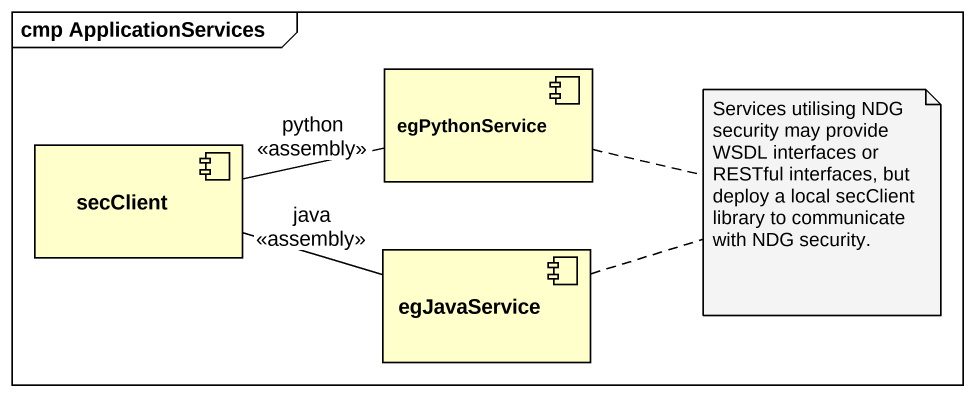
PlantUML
@startuml
mainframe cmp ApplicationServices
component egPythonService
component secClient
component egJavaService
egPythonService -left- secClient : python\n<<assembly>>
egJavaService -left- secClient : java\n<<assembly>>
note as N1
  Services utilising NDG security may provide WSDL interfaces or RESTful interfaces, but deploy a local secClient library to communicate with NDG security.
end note
N1 .. egPythonService
N1 .. egJavaService
@enduml
